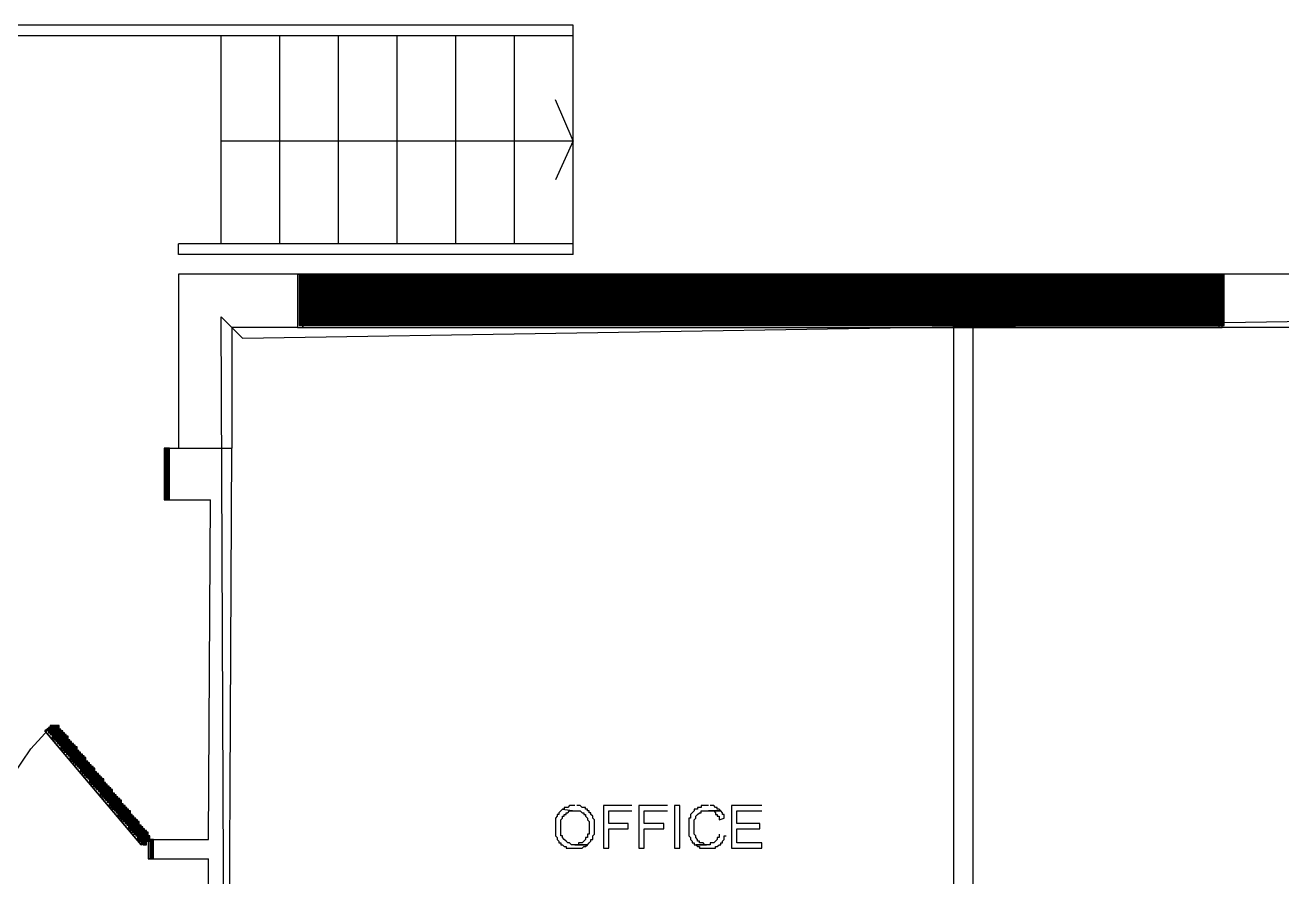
# Model space of a CAD drawing. Header units: millimetres. Extents: x 32 to 412, y 50 to 564.
# Drawn here: x 83.2 to 143.1, y 223.5 to 264.1 of the extents above; entities that cross this region are included whole.
import ezdxf

# ---------------------------------------------------------------- set-up
doc = ezdxf.new("R2010")
doc.units = ezdxf.units.MM
doc.layers.add('lease-plan', color=7, linetype='CONTINUOUS')

msp = doc.modelspace()

# ---------------------------------------------------------------- linework, layer by layer
at = {"layer": 'lease-plan', "color": 7}
for points in [[(109.322, 253.192), (109.322, 264.125), (80, 264.125)], [(109.322, 263.616), (80.508, 263.616)], [(92.542, 253.701), (92.542, 263.616)], [(95.339, 253.701), (95.339, 263.616)], [(98.136, 253.701), (98.136, 263.616)], [(100.932, 253.701), (100.932, 263.616)], [(103.729, 253.701), (103.729, 263.616)], [(106.525, 253.701), (106.525, 263.616)], [(109.322, 258.616), (108.475, 260.565)], [(92.542, 258.616), (109.322, 258.616), (108.475, 256.752)], [(109.322, 253.701), (90.509, 253.701)], [(90.509, 253.192), (90.509, 253.701)], [(109.322, 253.192), (90.509, 253.192)], [(96.186, 252.26), (90.509, 252.26)], [(90.509, 252.26), (90.509, 243.955)], [(96.186, 249.718), (140.254, 249.718), (140.254, 252.26), (96.186, 252.26), (96.186, 249.718), (96.186, 249.718)], [(96.186, 249.718), (96.441, 249.718), (96.441, 252.26), (96.186, 252.26), (96.186, 249.718), (96.186, 249.718), (96.441, 249.718), (96.441, 252.26), (96.186, 252.26), (96.186, 249.718), (96.186, 249.718)], [(96.186, 252.26), (96.441, 252.26)], [(96.186, 252.26), (140.254, 252.26)], [(96.271, 252.176), (140.339, 252.176), (140.339, 252.26), (96.271, 252.26), (96.271, 252.176), (96.271, 252.176)], [(96.271, 252.176), (96.525, 252.176), (96.525, 252.26), (96.271, 252.26), (96.271, 252.176), (96.271, 252.176)], [(96.271, 252.091), (140.339, 252.091), (140.339, 252.176), (96.271, 252.176), (96.271, 252.091), (96.271, 252.091)], [(96.271, 252.091), (96.525, 252.091), (96.525, 252.176), (96.271, 252.176), (96.271, 252.091), (96.271, 252.091)], [(96.314, 252.218), (140.296, 252.218)], [(96.314, 252.218), (96.483, 252.218)], [(96.314, 252.133), (140.296, 252.133)], [(96.314, 252.133), (96.483, 252.133)], [(96.441, 252.26), (96.441, 249.718)], [(140.085, 252.176), (140.339, 252.176), (140.339, 252.26), (140.085, 252.26), (140.085, 252.176), (140.085, 252.176)], [(140.085, 249.718), (140.254, 249.718), (140.254, 252.26), (140.085, 252.26), (140.085, 249.718), (140.085, 249.718), (140.254, 249.718), (140.254, 252.26), (140.085, 252.26), (140.085, 249.718), (140.085, 249.718)], [(140.254, 252.26), (140.085, 252.26)], [(140.085, 252.26), (140.085, 249.718)], [(140.085, 252.091), (140.339, 252.091), (140.339, 252.176), (140.085, 252.176), (140.085, 252.091), (140.085, 252.091)], [(140.127, 252.218), (140.296, 252.218)], [(140.127, 252.133), (140.296, 252.133)], [(143.559, 252.26), (140.254, 252.26)], [(96.271, 252.006), (140.339, 252.006), (140.339, 252.091), (96.271, 252.091), (96.271, 252.006), (96.271, 252.006)], [(96.271, 252.006), (96.525, 252.006), (96.525, 252.091), (96.271, 252.091), (96.271, 252.006), (96.271, 252.006)], [(96.271, 251.921), (140.339, 251.921), (140.339, 252.006), (96.271, 252.006), (96.271, 251.921), (96.271, 251.921)], [(96.271, 251.921), (96.525, 251.921), (96.525, 252.006), (96.271, 252.006), (96.271, 251.921), (96.271, 251.921)], [(96.271, 251.837), (140.339, 251.837), (140.339, 251.921), (96.271, 251.921), (96.271, 251.837), (96.271, 251.837)], [(96.271, 251.837), (96.525, 251.837), (96.525, 251.921), (96.271, 251.921), (96.271, 251.837), (96.271, 251.837)], [(96.271, 251.752), (140.339, 251.752), (140.339, 251.837), (96.271, 251.837), (96.271, 251.752), (96.271, 251.752)], [(96.271, 251.752), (96.525, 251.752), (96.525, 251.837), (96.271, 251.837), (96.271, 251.752), (96.271, 251.752)], [(96.271, 251.667), (140.339, 251.667), (140.339, 251.752), (96.271, 251.752), (96.271, 251.667), (96.271, 251.667)], [(96.271, 251.667), (96.525, 251.667), (96.525, 251.752), (96.271, 251.752), (96.271, 251.667), (96.271, 251.667)], [(96.271, 251.582), (140.339, 251.582), (140.339, 251.667), (96.271, 251.667), (96.271, 251.582), (96.271, 251.582)], [(96.271, 251.582), (96.525, 251.582), (96.525, 251.667), (96.271, 251.667), (96.271, 251.582), (96.271, 251.582)], [(96.271, 251.498), (140.339, 251.498), (140.339, 251.582), (96.271, 251.582), (96.271, 251.498), (96.271, 251.498)], [(96.271, 251.498), (96.525, 251.498), (96.525, 251.582), (96.271, 251.582), (96.271, 251.498), (96.271, 251.498)], [(96.314, 252.048), (140.296, 252.048)], [(96.314, 252.048), (96.483, 252.048)], [(96.314, 251.964), (140.296, 251.964)], [(96.314, 251.964), (96.483, 251.964)], [(96.314, 251.879), (140.296, 251.879)], [(96.314, 251.879), (96.483, 251.879)], [(96.314, 251.794), (140.296, 251.794)], [(96.314, 251.794), (96.483, 251.794)], [(96.314, 251.709), (140.296, 251.709)], [(96.314, 251.709), (96.483, 251.709)], [(96.314, 251.625), (140.296, 251.625)], [(96.314, 251.625), (96.483, 251.625)], [(96.314, 251.54), (140.296, 251.54)], [(96.314, 251.54), (96.483, 251.54)], [(140.085, 252.006), (140.339, 252.006), (140.339, 252.091), (140.085, 252.091), (140.085, 252.006), (140.085, 252.006)], [(140.085, 251.921), (140.339, 251.921), (140.339, 252.006), (140.085, 252.006), (140.085, 251.921), (140.085, 251.921)], [(140.085, 251.837), (140.339, 251.837), (140.339, 251.921), (140.085, 251.921), (140.085, 251.837), (140.085, 251.837)], [(140.085, 251.752), (140.339, 251.752), (140.339, 251.837), (140.085, 251.837), (140.085, 251.752), (140.085, 251.752)], [(140.085, 251.667), (140.339, 251.667), (140.339, 251.752), (140.085, 251.752), (140.085, 251.667), (140.085, 251.667)], [(140.085, 251.582), (140.339, 251.582), (140.339, 251.667), (140.085, 251.667), (140.085, 251.582), (140.085, 251.582)], [(140.085, 251.498), (140.339, 251.498), (140.339, 251.582), (140.085, 251.582), (140.085, 251.498), (140.085, 251.498)], [(140.127, 252.048), (140.296, 252.048)], [(140.127, 251.964), (140.296, 251.964)], [(140.127, 251.879), (140.296, 251.879)], [(140.127, 251.794), (140.296, 251.794)], [(140.127, 251.709), (140.296, 251.709)], [(140.127, 251.625), (140.296, 251.625)], [(140.127, 251.54), (140.296, 251.54)], [(96.271, 251.413), (140.339, 251.413), (140.339, 251.498), (96.271, 251.498), (96.271, 251.413), (96.271, 251.413)], [(96.271, 251.413), (96.525, 251.413), (96.525, 251.498), (96.271, 251.498), (96.271, 251.413), (96.271, 251.413)], [(96.271, 251.328), (140.339, 251.328), (140.339, 251.413), (96.271, 251.413), (96.271, 251.328), (96.271, 251.328)], [(96.271, 251.328), (96.525, 251.328), (96.525, 251.413), (96.271, 251.413), (96.271, 251.328), (96.271, 251.328)], [(96.271, 251.243), (140.339, 251.243), (140.339, 251.328), (96.271, 251.328), (96.271, 251.243), (96.271, 251.243)], [(96.271, 251.243), (96.525, 251.243), (96.525, 251.328), (96.271, 251.328), (96.271, 251.243), (96.271, 251.243)], [(96.271, 251.159), (140.339, 251.159), (140.339, 251.243), (96.271, 251.243), (96.271, 251.159), (96.271, 251.159)], [(96.271, 251.159), (96.525, 251.159), (96.525, 251.243), (96.271, 251.243), (96.271, 251.159), (96.271, 251.159)], [(96.271, 251.074), (140.339, 251.074), (140.339, 251.159), (96.271, 251.159), (96.271, 251.074), (96.271, 251.074)], [(96.271, 251.074), (96.525, 251.074), (96.525, 251.159), (96.271, 251.159), (96.271, 251.074), (96.271, 251.074)], [(96.271, 250.989), (140.339, 250.989), (140.339, 251.074), (96.271, 251.074), (96.271, 250.989), (96.271, 250.989)], [(96.271, 250.989), (96.525, 250.989), (96.525, 251.074), (96.271, 251.074), (96.271, 250.989), (96.271, 250.989)], [(96.271, 250.904), (140.339, 250.904), (140.339, 250.989), (96.271, 250.989), (96.271, 250.904), (96.271, 250.904)], [(96.271, 250.904), (96.525, 250.904), (96.525, 250.989), (96.271, 250.989), (96.271, 250.904), (96.271, 250.904)], [(96.314, 251.455), (140.296, 251.455)], [(96.314, 251.455), (96.483, 251.455)], [(96.314, 251.37), (140.296, 251.37)], [(96.314, 251.37), (96.483, 251.37)], [(96.314, 251.286), (140.296, 251.286)], [(96.314, 251.286), (96.483, 251.286)], [(96.314, 251.201), (140.296, 251.201)], [(96.314, 251.201), (96.483, 251.201)], [(96.314, 251.116), (140.296, 251.116)], [(96.314, 251.116), (96.483, 251.116)], [(96.314, 251.031), (140.296, 251.031)], [(96.314, 251.031), (96.483, 251.031)], [(96.314, 250.947), (140.296, 250.947)], [(96.314, 250.947), (96.483, 250.947)], [(96.441, 251.328), (96.441, 250.989)], [(96.441, 251.243), (97.034, 251.243), (97.034, 251.328), (96.441, 251.328), (96.441, 251.243), (96.441, 251.243)], [(96.441, 250.989), (96.949, 250.989), (96.949, 251.328), (96.441, 251.328), (96.441, 250.989), (96.441, 250.989), (96.949, 250.989), (96.949, 251.328), (96.441, 251.328), (96.441, 250.989), (96.441, 250.989)], [(96.441, 251.328), (96.949, 251.328)], [(96.441, 251.159), (97.034, 251.159), (97.034, 251.243), (96.441, 251.243), (96.441, 251.159), (96.441, 251.159)], [(96.441, 251.074), (97.034, 251.074), (97.034, 251.159), (96.441, 251.159), (96.441, 251.074), (96.441, 251.074)], [(96.441, 250.989), (97.034, 250.989), (97.034, 251.074), (96.441, 251.074), (96.441, 250.989), (96.441, 250.989)], [(96.441, 250.989), (96.949, 250.989)], [(96.482, 251.286), (96.99, 251.286)], [(96.482, 251.201), (96.99, 251.201)], [(96.482, 251.116), (96.99, 251.116)], [(96.482, 251.031), (96.99, 251.031)], [(96.949, 251.243), (139.661, 251.243), (139.661, 251.328), (96.949, 251.328), (96.949, 251.243), (96.949, 251.243)], [(96.949, 250.989), (139.576, 250.989), (139.576, 251.328), (96.949, 251.328), (96.949, 250.989), (96.949, 250.989), (139.576, 250.989), (139.576, 251.328), (96.949, 251.328), (96.949, 250.989), (96.949, 250.989)], [(96.949, 251.328), (96.949, 250.989)], [(96.949, 251.159), (139.661, 251.159), (139.661, 251.243), (96.949, 251.243), (96.949, 251.159), (96.949, 251.159)], [(96.949, 251.074), (139.661, 251.074), (139.661, 251.159), (96.949, 251.159), (96.949, 251.074), (96.949, 251.074)], [(96.949, 251.159), (139.576, 251.159)], [(96.949, 251.159), (139.576, 251.159), (96.949, 251.159), (96.949, 251.159)], [(139.576, 251.159), (96.949, 251.159), (139.576, 251.159), (96.949, 251.159), (139.576, 251.159), (139.576, 251.159)], [(96.949, 250.989), (139.661, 250.989), (139.661, 251.074), (96.949, 251.074), (96.949, 250.989), (96.949, 250.989)], [(96.991, 251.286), (139.618, 251.286)], [(96.991, 251.201), (139.618, 251.201)], [(96.991, 251.116), (139.618, 251.116)], [(96.991, 251.031), (139.618, 251.031)], [(139.576, 251.243), (140.17, 251.243), (140.17, 251.328), (139.576, 251.328), (139.576, 251.243), (139.576, 251.243)], [(139.576, 250.989), (140.085, 250.989), (140.085, 251.328), (139.576, 251.328), (139.576, 250.989), (139.576, 250.989), (140.085, 250.989), (140.085, 251.328), (139.576, 251.328), (139.576, 250.989), (139.576, 250.989)], [(140.085, 251.328), (139.576, 251.328)], [(139.576, 251.328), (139.576, 250.989)], [(139.576, 251.159), (140.17, 251.159), (140.17, 251.243), (139.576, 251.243), (139.576, 251.159), (139.576, 251.159)], [(139.576, 251.074), (140.17, 251.074), (140.17, 251.159), (139.576, 251.159), (139.576, 251.074), (139.576, 251.074)], [(139.576, 250.989), (140.17, 250.989), (140.17, 251.074), (139.576, 251.074), (139.576, 250.989), (139.576, 250.989)], [(140.085, 250.989), (139.576, 250.989)], [(139.618, 251.286), (140.126, 251.286)], [(139.618, 251.201), (140.126, 251.201)], [(139.618, 251.116), (140.126, 251.116)], [(139.618, 251.031), (140.126, 251.031)], [(140.085, 251.413), (140.339, 251.413), (140.339, 251.498), (140.085, 251.498), (140.085, 251.413), (140.085, 251.413)], [(140.085, 251.328), (140.339, 251.328), (140.339, 251.413), (140.085, 251.413), (140.085, 251.328), (140.085, 251.328)], [(140.085, 251.243), (140.339, 251.243), (140.339, 251.328), (140.085, 251.328), (140.085, 251.243), (140.085, 251.243)], [(140.085, 251.328), (140.085, 250.989)], [(140.085, 251.159), (140.339, 251.159), (140.339, 251.243), (140.085, 251.243), (140.085, 251.159), (140.085, 251.159)], [(140.085, 251.074), (140.339, 251.074), (140.339, 251.159), (140.085, 251.159), (140.085, 251.074), (140.085, 251.074)], [(140.085, 250.989), (140.339, 250.989), (140.339, 251.074), (140.085, 251.074), (140.085, 250.989), (140.085, 250.989)], [(140.085, 250.904), (140.339, 250.904), (140.339, 250.989), (140.085, 250.989), (140.085, 250.904), (140.085, 250.904)], [(140.127, 251.455), (140.296, 251.455)], [(140.127, 251.37), (140.296, 251.37)], [(140.127, 251.286), (140.296, 251.286)], [(140.127, 251.201), (140.296, 251.201)], [(140.127, 251.116), (140.296, 251.116)], [(140.127, 251.031), (140.296, 251.031)], [(140.127, 250.947), (140.296, 250.947)], [(96.271, 250.82), (140.339, 250.82), (140.339, 250.904), (96.271, 250.904), (96.271, 250.82), (96.271, 250.82)], [(96.271, 250.82), (96.525, 250.82), (96.525, 250.904), (96.271, 250.904), (96.271, 250.82), (96.271, 250.82)], [(96.271, 250.735), (140.339, 250.735), (140.339, 250.82), (96.271, 250.82), (96.271, 250.735), (96.271, 250.735)], [(96.271, 250.735), (96.525, 250.735), (96.525, 250.82), (96.271, 250.82), (96.271, 250.735), (96.271, 250.735)], [(96.271, 250.65), (140.339, 250.65), (140.339, 250.735), (96.271, 250.735), (96.271, 250.65), (96.271, 250.65)], [(96.271, 250.65), (96.525, 250.65), (96.525, 250.735), (96.271, 250.735), (96.271, 250.65), (96.271, 250.65)], [(96.271, 250.565), (140.339, 250.565), (140.339, 250.65), (96.271, 250.65), (96.271, 250.565), (96.271, 250.565)], [(96.271, 250.565), (96.525, 250.565), (96.525, 250.65), (96.271, 250.65), (96.271, 250.565), (96.271, 250.565)], [(96.271, 250.481), (140.339, 250.481), (140.339, 250.565), (96.271, 250.565), (96.271, 250.481), (96.271, 250.481)], [(96.271, 250.481), (96.525, 250.481), (96.525, 250.565), (96.271, 250.565), (96.271, 250.481), (96.271, 250.481)], [(96.271, 250.396), (140.339, 250.396), (140.339, 250.481), (96.271, 250.481), (96.271, 250.396), (96.271, 250.396)], [(96.271, 250.396), (96.525, 250.396), (96.525, 250.481), (96.271, 250.481), (96.271, 250.396), (96.271, 250.396)], [(96.271, 250.311), (140.339, 250.311), (140.339, 250.396), (96.271, 250.396), (96.271, 250.311), (96.271, 250.311)], [(96.271, 250.311), (96.525, 250.311), (96.525, 250.396), (96.271, 250.396), (96.271, 250.311), (96.271, 250.311)], [(96.314, 250.862), (140.296, 250.862)], [(96.314, 250.862), (96.483, 250.862)], [(96.314, 250.777), (140.296, 250.777)], [(96.314, 250.777), (96.483, 250.777)], [(96.314, 250.692), (140.296, 250.692)], [(96.314, 250.692), (96.483, 250.692)], [(96.314, 250.608), (140.296, 250.608)], [(96.314, 250.608), (96.483, 250.608)], [(96.314, 250.523), (140.296, 250.523)], [(96.314, 250.523), (96.483, 250.523)], [(96.314, 250.438), (140.296, 250.438)], [(96.314, 250.438), (96.483, 250.438)], [(96.314, 250.353), (140.296, 250.353)], [(96.314, 250.353), (96.483, 250.353)], [(140.085, 250.82), (140.339, 250.82), (140.339, 250.904), (140.085, 250.904), (140.085, 250.82), (140.085, 250.82)], [(140.085, 250.735), (140.339, 250.735), (140.339, 250.82), (140.085, 250.82), (140.085, 250.735), (140.085, 250.735)], [(140.085, 250.65), (140.339, 250.65), (140.339, 250.735), (140.085, 250.735), (140.085, 250.65), (140.085, 250.65)], [(140.085, 250.565), (140.339, 250.565), (140.339, 250.65), (140.085, 250.65), (140.085, 250.565), (140.085, 250.565)], [(140.085, 250.481), (140.339, 250.481), (140.339, 250.565), (140.085, 250.565), (140.085, 250.481), (140.085, 250.481)], [(140.085, 250.396), (140.339, 250.396), (140.339, 250.481), (140.085, 250.481), (140.085, 250.396), (140.085, 250.396)], [(140.085, 250.311), (140.339, 250.311), (140.339, 250.396), (140.085, 250.396), (140.085, 250.311), (140.085, 250.311)], [(140.127, 250.862), (140.296, 250.862)], [(140.127, 250.777), (140.296, 250.777)], [(140.127, 250.692), (140.296, 250.692)], [(140.127, 250.608), (140.296, 250.608)], [(140.127, 250.523), (140.296, 250.523)], [(140.127, 250.438), (140.296, 250.438)], [(140.127, 250.353), (140.296, 250.353)], [(92.034, 129.04), (93.051, 130.057), (92.542, 250.226)], [(93.051, 130.057), (92.542, 250.226), (93.559, 249.209)], [(92.542, 250.226), (93.559, 249.209), (157.288, 250.226)], [(93.559, 249.209), (157.288, 250.226), (157.288, 249.209)], [(96.271, 250.226), (140.339, 250.226), (140.339, 250.311), (96.271, 250.311), (96.271, 250.226), (96.271, 250.226)], [(96.271, 250.226), (96.525, 250.226), (96.525, 250.311), (96.271, 250.311), (96.271, 250.226), (96.271, 250.226)], [(96.271, 250.142), (140.339, 250.142), (140.339, 250.226), (96.271, 250.226), (96.271, 250.142), (96.271, 250.142)], [(96.271, 250.142), (96.525, 250.142), (96.525, 250.226), (96.271, 250.226), (96.271, 250.142), (96.271, 250.142)], [(96.271, 250.057), (140.339, 250.057), (140.339, 250.142), (96.271, 250.142), (96.271, 250.057), (96.271, 250.057)], [(96.271, 250.057), (96.525, 250.057), (96.525, 250.142), (96.271, 250.142), (96.271, 250.057), (96.271, 250.057)], [(96.271, 249.972), (140.339, 249.972), (140.339, 250.057), (96.271, 250.057), (96.271, 249.972), (96.271, 249.972)], [(96.271, 249.972), (96.525, 249.972), (96.525, 250.057), (96.271, 250.057), (96.271, 249.972), (96.271, 249.972)], [(96.271, 249.887), (140.339, 249.887), (140.339, 249.972), (96.271, 249.972), (96.271, 249.887), (96.271, 249.887)], [(96.271, 249.887), (96.525, 249.887), (96.525, 249.972), (96.271, 249.972), (96.271, 249.887), (96.271, 249.887)], [(96.271, 249.803), (140.339, 249.803), (140.339, 249.887), (96.271, 249.887), (96.271, 249.803), (96.271, 249.803)], [(96.271, 249.803), (96.525, 249.803), (96.525, 249.887), (96.271, 249.887), (96.271, 249.803), (96.271, 249.803)], [(96.314, 250.269), (140.296, 250.269)], [(96.314, 250.269), (96.483, 250.269)], [(96.314, 250.184), (140.296, 250.184)], [(96.314, 250.184), (96.483, 250.184)], [(96.314, 250.099), (140.296, 250.099)], [(96.314, 250.099), (96.483, 250.099)], [(96.314, 250.015), (140.296, 250.015)], [(96.314, 250.015), (96.483, 250.015)], [(96.314, 249.93), (140.296, 249.93)], [(96.314, 249.93), (96.483, 249.93)], [(96.314, 249.845), (140.296, 249.845)], [(96.314, 249.845), (96.483, 249.845)], [(140.085, 250.226), (140.339, 250.226), (140.339, 250.311), (140.085, 250.311), (140.085, 250.226), (140.085, 250.226)], [(140.085, 250.142), (140.339, 250.142), (140.339, 250.226), (140.085, 250.226), (140.085, 250.142), (140.085, 250.142)], [(140.085, 250.057), (140.339, 250.057), (140.339, 250.142), (140.085, 250.142), (140.085, 250.057), (140.085, 250.057)], [(140.085, 249.972), (140.339, 249.972), (140.339, 250.057), (140.085, 250.057), (140.085, 249.972), (140.085, 249.972)], [(140.085, 249.887), (140.339, 249.887), (140.339, 249.972), (140.085, 249.972), (140.085, 249.887), (140.085, 249.887)], [(140.085, 249.803), (140.339, 249.803), (140.339, 249.887), (140.085, 249.887), (140.085, 249.803), (140.085, 249.803)], [(140.127, 250.269), (140.296, 250.269)], [(140.127, 250.184), (140.296, 250.184)], [(140.127, 250.099), (140.296, 250.099)], [(140.127, 250.015), (140.296, 250.015)], [(140.127, 249.93), (140.296, 249.93)], [(140.127, 249.845), (140.296, 249.845)], [(96.186, 249.718), (93.051, 249.718)], [(93.051, 249.718), (93.051, 243.955)], [(96.186, 249.718), (96.441, 249.718)], [(96.186, 249.718), (140.254, 249.718)], [(127.458, 249.718), (140.254, 249.718)], [(127.458, 208.531), (127.458, 249.718)], [(143.559, 249.718), (128.39, 249.718)], [(128.39, 207.514), (128.39, 249.718)], [(140.254, 249.718), (140.085, 249.718)], [(89.831, 243.87), (90.085, 243.87), (90.085, 243.955), (89.831, 243.955), (89.831, 243.87), (89.831, 243.87)], [(89.831, 241.498), (90, 241.498), (90, 243.955), (89.831, 243.955), (89.831, 241.498), (89.831, 241.498), (90, 241.498), (90, 243.955), (89.831, 243.955), (89.831, 241.498), (89.831, 241.498)], [(90, 243.955), (89.831, 243.955)], [(89.831, 243.955), (89.831, 241.498)], [(89.831, 243.786), (90.085, 243.786), (90.085, 243.87), (89.831, 243.87), (89.831, 243.786), (89.831, 243.786)], [(89.831, 243.701), (90.085, 243.701), (90.085, 243.786), (89.831, 243.786), (89.831, 243.701), (89.831, 243.701)], [(89.873, 243.913), (90.042, 243.913)], [(89.873, 243.828), (90.042, 243.828)], [(89.873, 243.743), (90.042, 243.743)], [(90, 243.955), (93.051, 243.955)], [(90, 243.955), (90, 241.498)], [(92.881, 208.531), (93.051, 243.955)], [(89.831, 243.616), (90.085, 243.616), (90.085, 243.701), (89.831, 243.701), (89.831, 243.616), (89.831, 243.616)], [(89.831, 243.531), (90.085, 243.531), (90.085, 243.616), (89.831, 243.616), (89.831, 243.531), (89.831, 243.531)], [(89.831, 243.447), (90.085, 243.447), (90.085, 243.531), (89.831, 243.531), (89.831, 243.447), (89.831, 243.447)], [(89.831, 243.362), (90.085, 243.362), (90.085, 243.447), (89.831, 243.447), (89.831, 243.362), (89.831, 243.362)], [(89.831, 243.277), (90.085, 243.277), (90.085, 243.362), (89.831, 243.362), (89.831, 243.277), (89.831, 243.277)], [(89.831, 243.192), (90.085, 243.192), (90.085, 243.277), (89.831, 243.277), (89.831, 243.192), (89.831, 243.192)], [(89.831, 243.108), (90.085, 243.108), (90.085, 243.192), (89.831, 243.192), (89.831, 243.108), (89.831, 243.108)], [(89.873, 243.659), (90.042, 243.659)], [(89.873, 243.574), (90.042, 243.574)], [(89.873, 243.489), (90.042, 243.489)], [(89.873, 243.404), (90.042, 243.404)], [(89.873, 243.32), (90.042, 243.32)], [(89.873, 243.235), (90.042, 243.235)], [(89.873, 243.15), (90.042, 243.15)], [(89.831, 243.023), (90.085, 243.023), (90.085, 243.108), (89.831, 243.108), (89.831, 243.023), (89.831, 243.023)], [(89.831, 242.938), (90.085, 242.938), (90.085, 243.023), (89.831, 243.023), (89.831, 242.938), (89.831, 242.938)], [(89.831, 242.853), (90.085, 242.853), (90.085, 242.938), (89.831, 242.938), (89.831, 242.853), (89.831, 242.853)], [(89.831, 242.769), (90.085, 242.769), (90.085, 242.853), (89.831, 242.853), (89.831, 242.769), (89.831, 242.769)], [(89.831, 242.684), (90.085, 242.684), (90.085, 242.769), (89.831, 242.769), (89.831, 242.684), (89.831, 242.684)], [(89.831, 242.599), (90.085, 242.599), (90.085, 242.684), (89.831, 242.684), (89.831, 242.599), (89.831, 242.599)], [(89.831, 242.515), (90.085, 242.515), (90.085, 242.599), (89.831, 242.599), (89.831, 242.515), (89.831, 242.515)], [(89.873, 243.065), (90.042, 243.065)], [(89.873, 242.981), (90.042, 242.981)], [(89.873, 242.896), (90.042, 242.896)], [(89.873, 242.811), (90.042, 242.811)], [(89.873, 242.726), (90.042, 242.726)], [(89.873, 242.642), (90.042, 242.642)], [(89.873, 242.557), (90.042, 242.557)], [(89.831, 242.43), (90.085, 242.43), (90.085, 242.515), (89.831, 242.515), (89.831, 242.43), (89.831, 242.43)], [(89.831, 242.345), (90.085, 242.345), (90.085, 242.43), (89.831, 242.43), (89.831, 242.345), (89.831, 242.345)], [(89.831, 242.26), (90.085, 242.26), (90.085, 242.345), (89.831, 242.345), (89.831, 242.26), (89.831, 242.26)], [(89.831, 242.176), (90.085, 242.176), (90.085, 242.26), (89.831, 242.26), (89.831, 242.176), (89.831, 242.176)], [(89.831, 242.091), (90.085, 242.091), (90.085, 242.176), (89.831, 242.176), (89.831, 242.091), (89.831, 242.091)], [(89.831, 242.006), (90.085, 242.006), (90.085, 242.091), (89.831, 242.091), (89.831, 242.006), (89.831, 242.006)], [(89.831, 241.921), (90.085, 241.921), (90.085, 242.006), (89.831, 242.006), (89.831, 241.921), (89.831, 241.921)], [(89.873, 242.472), (90.042, 242.472)], [(89.873, 242.387), (90.042, 242.387)], [(89.873, 242.303), (90.042, 242.303)], [(89.873, 242.218), (90.042, 242.218)], [(89.873, 242.133), (90.042, 242.133)], [(89.873, 242.048), (90.042, 242.048)], [(89.873, 241.964), (90.042, 241.964)], [(89.831, 241.837), (90.085, 241.837), (90.085, 241.921), (89.831, 241.921), (89.831, 241.837), (89.831, 241.837)], [(89.831, 241.752), (90.085, 241.752), (90.085, 241.837), (89.831, 241.837), (89.831, 241.752), (89.831, 241.752)], [(89.831, 241.667), (90.085, 241.667), (90.085, 241.752), (89.831, 241.752), (89.831, 241.667), (89.831, 241.667)], [(89.831, 241.582), (90.085, 241.582), (90.085, 241.667), (89.831, 241.667), (89.831, 241.582), (89.831, 241.582)], [(89.831, 241.498), (90.085, 241.498), (90.085, 241.582), (89.831, 241.582), (89.831, 241.498), (89.831, 241.498)], [(90, 241.498), (89.831, 241.498)], [(89.873, 241.879), (90.042, 241.879)], [(89.873, 241.794), (90.042, 241.794)], [(89.873, 241.709), (90.042, 241.709)], [(89.873, 241.625), (90.042, 241.625)], [(89.873, 241.54), (90.042, 241.54)], [(90, 241.498), (92.034, 241.498)], [(91.949, 225.311), (92.034, 241.498)], [(81.949, 224.294), (81.949, 225.311), (82.118, 226.837), (82.627, 228.362), (83.474, 229.633), (84.491, 230.735)], [(89.068, 225.311), (84.491, 230.735), (84.152, 230.481), (88.729, 225.057), (89.068, 225.311), (89.068, 225.311)], [(84.491, 230.735), (84.152, 230.481), (88.729, 225.057), (89.068, 225.311), (84.491, 230.735), (89.068, 225.311)], [(88.729, 225.057), (84.152, 230.481), (84.491, 230.735)], [(84.322, 230.565), (84.83, 230.565), (84.83, 230.65), (84.322, 230.65), (84.322, 230.565), (84.322, 230.565)], [(84.364, 230.608), (84.787, 230.608)], [(84.406, 230.65), (84.83, 230.65), (84.83, 230.735), (84.406, 230.735), (84.406, 230.65), (84.406, 230.65)], [(84.448, 230.692), (84.787, 230.692)], [(84.322, 230.481), (84.915, 230.481), (84.915, 230.565), (84.322, 230.565), (84.322, 230.481), (84.322, 230.481)], [(84.322, 230.396), (85, 230.396), (85, 230.481), (84.322, 230.481), (84.322, 230.396), (84.322, 230.396)], [(84.364, 230.523), (84.872, 230.523)], [(84.364, 230.438), (84.957, 230.438)], [(84.406, 230.311), (85.084, 230.311), (85.084, 230.396), (84.406, 230.396), (84.406, 230.311), (84.406, 230.311)], [(84.449, 230.353), (85.042, 230.353)], [(84.491, 230.226), (85.169, 230.226), (85.169, 230.311), (84.491, 230.311), (84.491, 230.226), (84.491, 230.226)], [(84.491, 230.142), (85.254, 230.142), (85.254, 230.226), (84.491, 230.226), (84.491, 230.142), (84.491, 230.142)], [(84.533, 230.184), (85.211, 230.184)], [(84.534, 230.269), (85.126, 230.269)], [(84.576, 230.057), (85.254, 230.057), (85.254, 230.142), (84.576, 230.142), (84.576, 230.057), (84.576, 230.057)], [(84.618, 230.099), (85.211, 230.099)], [(84.661, 229.972), (85.339, 229.972), (85.339, 230.057), (84.661, 230.057), (84.661, 229.972), (84.661, 229.972)], [(84.703, 230.015), (85.296, 230.015)], [(84.745, 229.887), (85.423, 229.887), (85.423, 229.972), (84.745, 229.972), (84.745, 229.887), (84.745, 229.887)], [(84.788, 229.93), (85.381, 229.93)], [(84.831, 229.803), (85.509, 229.803), (85.509, 229.887), (84.831, 229.887), (84.831, 229.803), (84.831, 229.803)], [(84.873, 229.845), (85.466, 229.845)], [(84.915, 229.718), (85.593, 229.718), (85.593, 229.803), (84.915, 229.803), (84.915, 229.718), (84.915, 229.718)], [(84.915, 229.633), (85.678, 229.633), (85.678, 229.718), (84.915, 229.718), (84.915, 229.633), (84.915, 229.633)], [(84.957, 229.676), (85.634, 229.676)], [(84.958, 229.76), (85.551, 229.76)], [(85, 229.548), (85.678, 229.548), (85.678, 229.633), (85, 229.633), (85, 229.548), (85, 229.548)], [(85.042, 229.591), (85.635, 229.591)], [(85.085, 229.464), (85.763, 229.464), (85.763, 229.548), (85.085, 229.548), (85.085, 229.464), (85.085, 229.464)], [(85.127, 229.506), (85.72, 229.506)], [(85.17, 229.379), (85.847, 229.379), (85.847, 229.464), (85.17, 229.464), (85.17, 229.379), (85.17, 229.379)], [(85.212, 229.421), (85.805, 229.421)], [(85.254, 229.294), (85.932, 229.294), (85.932, 229.379), (85.254, 229.379), (85.254, 229.294), (85.254, 229.294)], [(85.297, 229.337), (85.89, 229.337)], [(85.339, 229.209), (86.017, 229.209), (86.017, 229.294), (85.339, 229.294), (85.339, 229.209), (85.339, 229.209)], [(85.339, 229.125), (86.102, 229.125), (86.102, 229.209), (85.339, 229.209), (85.339, 229.125), (85.339, 229.125)], [(85.381, 229.252), (85.974, 229.252)], [(85.381, 229.167), (86.058, 229.167)], [(85.424, 229.04), (86.102, 229.04), (86.102, 229.125), (85.424, 229.125), (85.424, 229.04), (85.424, 229.04)], [(85.466, 229.082), (86.059, 229.082)], [(85.509, 228.955), (86.186, 228.955), (86.186, 229.04), (85.509, 229.04), (85.509, 228.955), (85.509, 228.955)], [(85.551, 228.998), (86.144, 228.998)], [(85.593, 228.87), (86.271, 228.87), (86.271, 228.955), (85.593, 228.955), (85.593, 228.87), (85.593, 228.87)], [(85.636, 228.913), (86.228, 228.913)], [(85.678, 228.786), (86.356, 228.786), (86.356, 228.87), (85.678, 228.87), (85.678, 228.786), (85.678, 228.786)], [(85.72, 228.828), (86.313, 228.828)], [(85.763, 228.701), (86.441, 228.701), (86.441, 228.786), (85.763, 228.786), (85.763, 228.701), (85.763, 228.701)], [(85.805, 228.743), (86.398, 228.743)], [(85.847, 228.616), (86.525, 228.616), (86.525, 228.701), (85.847, 228.701), (85.847, 228.616), (85.847, 228.616)], [(85.847, 228.531), (86.525, 228.531), (86.525, 228.616), (85.847, 228.616), (85.847, 228.531), (85.847, 228.531)], [(85.89, 228.659), (86.483, 228.659)], [(85.89, 228.574), (86.483, 228.574)], [(85.932, 228.447), (86.61, 228.447), (86.61, 228.531), (85.932, 228.531), (85.932, 228.447), (85.932, 228.447)], [(85.975, 228.489), (86.567, 228.489)], [(86.017, 228.362), (86.695, 228.362), (86.695, 228.447), (86.017, 228.447), (86.017, 228.362), (86.017, 228.362)], [(86.059, 228.404), (86.652, 228.404)], [(86.102, 228.277), (86.78, 228.277), (86.78, 228.362), (86.102, 228.362), (86.102, 228.277), (86.102, 228.277)], [(86.144, 228.32), (86.737, 228.32)], [(86.186, 228.192), (86.864, 228.192), (86.864, 228.277), (86.186, 228.277), (86.186, 228.192), (86.186, 228.192)], [(86.229, 228.235), (86.822, 228.235)], [(86.271, 228.108), (86.949, 228.108), (86.949, 228.192), (86.271, 228.192), (86.271, 228.108), (86.271, 228.108)], [(86.271, 228.023), (86.949, 228.023), (86.949, 228.108), (86.271, 228.108), (86.271, 228.023), (86.271, 228.023)], [(86.314, 228.15), (86.906, 228.15)], [(86.314, 228.065), (86.906, 228.065)], [(86.356, 227.938), (87.034, 227.938), (87.034, 228.023), (86.356, 228.023), (86.356, 227.938), (86.356, 227.938)], [(86.398, 227.981), (86.991, 227.981)], [(86.441, 227.853), (87.119, 227.853), (87.119, 227.938), (86.441, 227.938), (86.441, 227.853), (86.441, 227.853)], [(86.483, 227.896), (87.076, 227.896)], [(86.525, 227.769), (87.203, 227.769), (87.203, 227.853), (86.525, 227.853), (86.525, 227.769), (86.525, 227.769)], [(86.568, 227.811), (87.161, 227.811)], [(86.61, 227.684), (87.288, 227.684), (87.288, 227.769), (86.61, 227.769), (86.61, 227.684), (86.61, 227.684)], [(86.653, 227.726), (87.245, 227.726)], [(86.695, 227.599), (87.373, 227.599), (87.373, 227.684), (86.695, 227.684), (86.695, 227.599), (86.695, 227.599)], [(86.737, 227.642), (87.33, 227.642)], [(86.78, 227.515), (87.373, 227.515), (87.373, 227.599), (86.78, 227.599), (86.78, 227.515), (86.78, 227.515)], [(86.78, 227.43), (87.458, 227.43), (87.458, 227.515), (86.78, 227.515), (86.78, 227.43), (86.78, 227.43)], [(86.821, 227.557), (87.329, 227.557)], [(86.822, 227.472), (87.415, 227.472)], [(86.864, 227.345), (87.542, 227.345), (87.542, 227.43), (86.864, 227.43), (86.864, 227.345), (86.864, 227.345)], [(86.907, 227.387), (87.5, 227.387)], [(86.949, 227.26), (87.627, 227.26), (87.627, 227.345), (86.949, 227.345), (86.949, 227.26), (86.949, 227.26)], [(86.992, 227.303), (87.584, 227.303)], [(87.034, 227.176), (87.712, 227.176), (87.712, 227.26), (87.034, 227.26), (87.034, 227.176), (87.034, 227.176)], [(87.076, 227.218), (87.669, 227.218)], [(87.119, 227.091), (87.797, 227.091), (87.797, 227.176), (87.119, 227.176), (87.119, 227.091), (87.119, 227.091)], [(87.161, 227.133), (87.754, 227.133)], [(87.203, 227.006), (87.797, 227.006), (87.797, 227.091), (87.203, 227.091), (87.203, 227.006), (87.203, 227.006)], [(87.203, 226.921), (87.881, 226.921), (87.881, 227.006), (87.203, 227.006), (87.203, 226.921), (87.203, 226.921)], [(87.245, 227.048), (87.753, 227.048)], [(87.246, 226.964), (87.839, 226.964)], [(87.288, 226.837), (87.966, 226.837), (87.966, 226.921), (87.288, 226.921), (87.288, 226.837), (87.288, 226.837)], [(87.331, 226.879), (87.923, 226.879)], [(87.373, 226.752), (88.051, 226.752), (88.051, 226.837), (87.373, 226.837), (87.373, 226.752), (87.373, 226.752)], [(87.415, 226.794), (88.008, 226.794)], [(87.458, 226.667), (88.136, 226.667), (88.136, 226.752), (87.458, 226.752), (87.458, 226.667), (87.458, 226.667)], [(87.5, 226.709), (88.093, 226.709)], [(87.542, 226.582), (88.22, 226.582), (88.22, 226.667), (87.542, 226.667), (87.542, 226.582), (87.542, 226.582)], [(87.585, 226.625), (88.178, 226.625)], [(87.627, 226.498), (88.22, 226.498), (88.22, 226.582), (87.627, 226.582), (87.627, 226.498), (87.627, 226.498)], [(87.627, 226.413), (88.305, 226.413), (88.305, 226.498), (87.627, 226.498), (87.627, 226.413), (87.627, 226.413)], [(87.669, 226.54), (88.177, 226.54)], [(87.67, 226.455), (88.262, 226.455)], [(87.712, 226.328), (88.39, 226.328), (88.39, 226.413), (87.712, 226.413), (87.712, 226.328), (87.712, 226.328)], [(108.814, 226.752), (108.729, 226.667), (108.644, 226.582), (108.644, 226.498), (108.559, 226.498), (108.559, 226.413), (108.475, 226.328), (108.475, 225.481), (108.559, 225.396), (108.559, 225.311), (108.644, 225.226), (108.644, 225.142), (108.729, 225.142), (108.729, 225.057), (108.814, 225.057), (108.898, 224.972), (108.983, 224.972), (108.983, 224.887), (109.153, 224.887), (109.322, 224.887), (109.407, 224.887), (109.492, 224.887), (109.661, 224.887), (109.746, 224.887), (109.831, 224.972), (109.915, 224.972), (110, 225.057), (109.322, 225.057), (109.237, 225.057), (109.153, 225.142), (109.068, 225.142), (108.983, 225.226), (108.898, 225.311), (108.814, 225.396), (108.814, 225.481), (108.729, 225.481), (108.729, 226.243), (108.814, 226.328), (108.814, 226.413), (108.898, 226.413), (108.898, 226.498), (108.983, 226.498), (108.983, 226.582), (109.068, 226.582), (109.153, 226.667), (109.322, 226.667), (109.407, 226.667)], [(109.407, 226.921), (109.237, 226.921), (109.153, 226.921), (109.068, 226.837), (108.983, 226.837), (108.898, 226.837), (108.898, 226.752), (108.814, 226.752), (109.407, 226.667), (109.576, 226.667), (109.661, 226.667), (109.746, 226.582), (109.831, 226.582), (109.831, 226.498), (109.915, 226.498), (109.915, 226.413), (110, 226.328), (110, 226.243), (110.085, 226.159), (110.085, 225.565), (110, 225.565), (110, 225.396), (109.915, 225.396), (109.915, 225.311), (109.831, 225.226), (109.746, 225.142), (109.576, 225.142), (109.576, 225.057), (109.492, 225.057), (109.407, 225.057), (110, 225.057), (110.085, 225.142), (110.17, 225.226), (110.17, 225.311), (110.254, 225.311), (110.254, 225.481), (110.339, 225.565), (110.339, 226.243), (110.254, 226.328), (110.254, 226.413), (110.17, 226.498), (110.17, 226.582), (110.085, 226.582), (110.085, 226.667), (110, 226.667), (110, 226.752), (109.915, 226.752), (109.915, 226.837), (109.746, 226.837), (109.661, 226.921), (109.492, 226.921)], [(112.119, 226.921), (110.763, 226.921), (110.763, 224.887), (111.017, 224.887), (111.017, 225.82), (111.949, 225.82), (111.949, 226.074), (111.017, 226.074), (111.017, 226.667), (112.119, 226.667)], [(113.814, 226.921), (112.458, 226.921), (112.458, 224.887), (112.712, 224.887), (112.712, 225.82), (113.644, 225.82), (113.644, 226.074), (112.712, 226.074), (112.712, 226.667), (113.814, 226.667)], [(114.153, 224.887), (114.407, 224.887), (114.407, 226.921), (114.153, 226.921), (114.153, 224.887), (114.153, 224.887)], [(115.763, 226.921), (115.593, 226.921), (115.424, 226.921), (115.424, 226.837), (115.339, 226.837), (115.254, 226.837), (115.254, 226.752), (115.085, 226.752), (115.085, 226.667), (115, 226.582), (114.915, 226.498), (114.915, 226.328), (114.831, 226.328), (114.831, 225.481), (114.915, 225.396), (114.915, 225.311), (115, 225.226), (115, 225.142), (115.085, 225.142), (115.085, 225.057), (115.678, 225.057), (115.593, 225.057), (115.509, 225.142), (115.339, 225.142), (115.339, 225.226), (115.254, 225.226), (115.254, 225.311), (115.17, 225.396), (115.17, 225.481), (115.085, 225.565), (115.085, 226.243), (115.17, 226.328), (115.17, 226.413), (115.254, 226.498), (115.339, 226.582), (115.424, 226.582), (115.424, 226.667), (115.593, 226.667), (116.356, 226.667), (116.271, 226.752), (116.186, 226.752), (116.186, 226.837), (116.102, 226.837), (116.017, 226.921), (115.848, 226.921)], [(116.356, 226.667), (115.763, 226.667), (115.848, 226.667), (116.017, 226.667), (116.102, 226.582), (116.102, 226.498), (116.186, 226.498), (116.186, 226.413), (116.271, 226.413), (116.271, 226.243), (116.525, 226.328), (116.525, 226.498), (116.441, 226.498), (116.441, 226.582), (116.356, 226.667)], [(118.305, 226.921), (116.864, 226.921), (116.864, 224.887), (118.305, 224.887), (118.305, 225.142), (117.119, 225.142), (117.119, 225.82), (118.22, 225.82), (118.22, 226.074), (117.119, 226.074), (117.119, 226.667), (118.305, 226.667)], [(87.754, 226.37), (88.347, 226.37)], [(87.797, 226.243), (88.475, 226.243), (88.475, 226.328), (87.797, 226.328), (87.797, 226.243), (87.797, 226.243)], [(87.839, 226.286), (88.432, 226.286)], [(87.881, 226.159), (88.559, 226.159), (88.559, 226.243), (87.881, 226.243), (87.881, 226.159), (87.881, 226.159)], [(87.924, 226.201), (88.517, 226.201)], [(87.966, 226.074), (88.644, 226.074), (88.644, 226.159), (87.966, 226.159), (87.966, 226.074), (87.966, 226.074)], [(88.009, 226.116), (88.601, 226.116)], [(88.051, 225.989), (88.644, 225.989), (88.644, 226.074), (88.051, 226.074), (88.051, 225.989), (88.051, 225.989)], [(88.092, 226.031), (88.601, 226.031)], [(88.136, 225.904), (88.729, 225.904), (88.729, 225.989), (88.136, 225.989), (88.136, 225.904), (88.136, 225.904)], [(88.136, 225.82), (88.814, 225.82), (88.814, 225.904), (88.136, 225.904), (88.136, 225.82), (88.136, 225.82)], [(88.177, 225.947), (88.685, 225.947)], [(88.178, 225.862), (88.771, 225.862)], [(88.22, 225.735), (88.898, 225.735), (88.898, 225.82), (88.22, 225.82), (88.22, 225.735), (88.22, 225.735)], [(88.263, 225.777), (88.856, 225.777)], [(88.305, 225.65), (88.983, 225.65), (88.983, 225.735), (88.305, 225.735), (88.305, 225.65), (88.305, 225.65)], [(88.347, 225.692), (88.94, 225.692)], [(88.39, 225.565), (89.068, 225.565), (89.068, 225.65), (88.39, 225.65), (88.39, 225.565), (88.39, 225.565)], [(88.432, 225.608), (89.025, 225.608)], [(88.475, 225.481), (89.068, 225.481), (89.068, 225.565), (88.475, 225.565), (88.475, 225.481), (88.475, 225.481)], [(88.516, 225.523), (89.024, 225.523)], [(88.559, 225.396), (89.153, 225.396), (89.153, 225.481), (88.559, 225.481), (88.559, 225.396), (88.559, 225.396)], [(88.559, 225.311), (89.153, 225.311), (89.153, 225.396), (88.559, 225.396), (88.559, 225.311), (88.559, 225.311)], [(88.601, 225.438), (89.109, 225.438)], [(88.601, 225.353), (89.109, 225.353)], [(88.644, 225.226), (89.153, 225.226), (89.153, 225.311), (88.644, 225.311), (88.644, 225.226), (88.644, 225.226)], [(88.686, 225.269), (89.11, 225.269)], [(89.068, 225.311), (88.729, 225.057)], [(88.729, 225.142), (88.983, 225.142), (88.983, 225.226), (88.729, 225.226), (88.729, 225.142), (88.729, 225.142)], [(88.771, 225.184), (88.94, 225.184)], [(89.068, 224.379), (89.237, 224.379), (89.237, 225.311), (89.068, 225.311), (89.068, 224.379), (89.068, 224.379), (89.237, 224.379), (89.237, 225.311), (89.068, 225.311), (89.068, 224.379), (89.068, 224.379)], [(89.237, 225.311), (89.068, 225.311)], [(89.068, 225.311), (89.068, 224.379)], [(89.153, 225.226), (89.322, 225.226), (89.322, 225.311), (89.153, 225.311), (89.153, 225.226), (89.153, 225.226)], [(89.153, 225.142), (89.322, 225.142), (89.322, 225.226), (89.153, 225.226), (89.153, 225.142), (89.153, 225.142)], [(89.195, 225.269), (89.279, 225.269)], [(89.195, 225.184), (89.279, 225.184)], [(89.237, 225.311), (91.949, 225.311)], [(89.237, 225.311), (89.237, 224.379)], [(116.271, 225.565), (116.271, 225.396), (116.186, 225.396), (116.186, 225.311), (116.102, 225.226), (116.017, 225.142), (115.848, 225.142), (115.848, 225.057), (115.17, 225.057), (115.254, 224.972), (115.339, 224.972), (115.339, 224.887), (115.424, 224.887), (115.593, 224.887), (115.763, 224.887), (115.848, 224.887), (116.017, 224.887), (116.102, 224.887), (116.102, 224.972), (116.186, 224.972), (116.271, 225.057), (116.356, 225.057), (116.356, 225.142), (116.441, 225.142), (116.441, 225.226), (116.525, 225.311), (116.525, 225.481), (116.61, 225.481)], [(88.814, 225.057), (88.983, 225.057), (88.983, 225.142), (88.814, 225.142), (88.814, 225.057), (88.814, 225.057)], [(88.856, 225.099), (88.94, 225.099)], [(89.153, 225.057), (89.322, 225.057), (89.322, 225.142), (89.153, 225.142), (89.153, 225.057), (89.153, 225.057)], [(89.153, 224.972), (89.322, 224.972), (89.322, 225.057), (89.153, 225.057), (89.153, 224.972), (89.153, 224.972)], [(89.153, 224.887), (89.322, 224.887), (89.322, 224.972), (89.153, 224.972), (89.153, 224.887), (89.153, 224.887)], [(89.153, 224.803), (89.322, 224.803), (89.322, 224.887), (89.153, 224.887), (89.153, 224.803), (89.153, 224.803)], [(89.153, 224.718), (89.322, 224.718), (89.322, 224.803), (89.153, 224.803), (89.153, 224.718), (89.153, 224.718)], [(89.153, 224.633), (89.322, 224.633), (89.322, 224.718), (89.153, 224.718), (89.153, 224.633), (89.153, 224.633)], [(89.153, 224.548), (89.322, 224.548), (89.322, 224.633), (89.153, 224.633), (89.153, 224.548), (89.153, 224.548)], [(89.195, 225.099), (89.279, 225.099)], [(89.195, 225.015), (89.279, 225.015)], [(89.195, 224.93), (89.279, 224.93)], [(89.195, 224.845), (89.279, 224.845)], [(89.195, 224.76), (89.279, 224.76)], [(89.195, 224.676), (89.279, 224.676)], [(89.195, 224.591), (89.279, 224.591)], [(89.237, 224.379), (89.068, 224.379)], [(89.153, 224.464), (89.322, 224.464), (89.322, 224.548), (89.153, 224.548), (89.153, 224.464), (89.153, 224.464)], [(89.153, 224.379), (89.322, 224.379), (89.322, 224.464), (89.153, 224.464), (89.153, 224.379), (89.153, 224.379)], [(89.195, 224.506), (89.279, 224.506)], [(89.195, 224.421), (89.279, 224.421)], [(89.237, 224.379), (91.949, 224.379)], [(91.864, 205.989), (91.949, 224.379)]]:
    msp.add_lwpolyline(points, dxfattribs=at)

doc.saveas('drawing.dxf')
